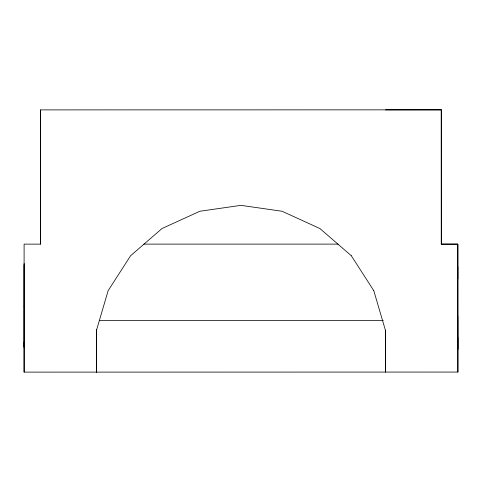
<?xml version="1.0" encoding="UTF-8"?>
<svg xmlns="http://www.w3.org/2000/svg" width="482" height="482" viewBox="0 0 482 482"><rect width="100%" height="100%" fill="white"/><g stroke="black" fill="none" stroke-linecap="round" stroke-linejoin="round"><path stroke-width="0.72" d="M24.13 306.082L24.136 264.781M24.142 306.088L24.136 347.389L24.13 341.852M351.3 255.719L319.879 228.516L282.078 211.261L240.946 205.35L199.813 211.267L162.012 228.528L130.604 255.737L108.131 290.688L96.412 330.556L96.388 372.11L96.394 370.037M457.828 316.385L457.9 372.068L24.106 372.116L24.1 244.121L40.645 244.133L40.633 109.89L441.277 109.842L441.313 244.115L457.84 244.121L457.822 349.408L457.822 337.31M24.106 372.116L24.142 263.497M385.528 109.878L441.295 109.872M143.841 244.121L338.105 244.115M441.277 244.115L457.84 244.121L457.9 372.068M99.406 320.494L383.274 320.482M40.609 109.866L40.621 244.109M351.294 255.719L373.779 290.67M373.773 290.664L385.504 330.538L385.528 372.104L385.534 330.206M457.828 266.799L457.834 278.897M441.277 109.842L441.295 244.085M96.4 329.471L96.4 372.122"/></g></svg>
